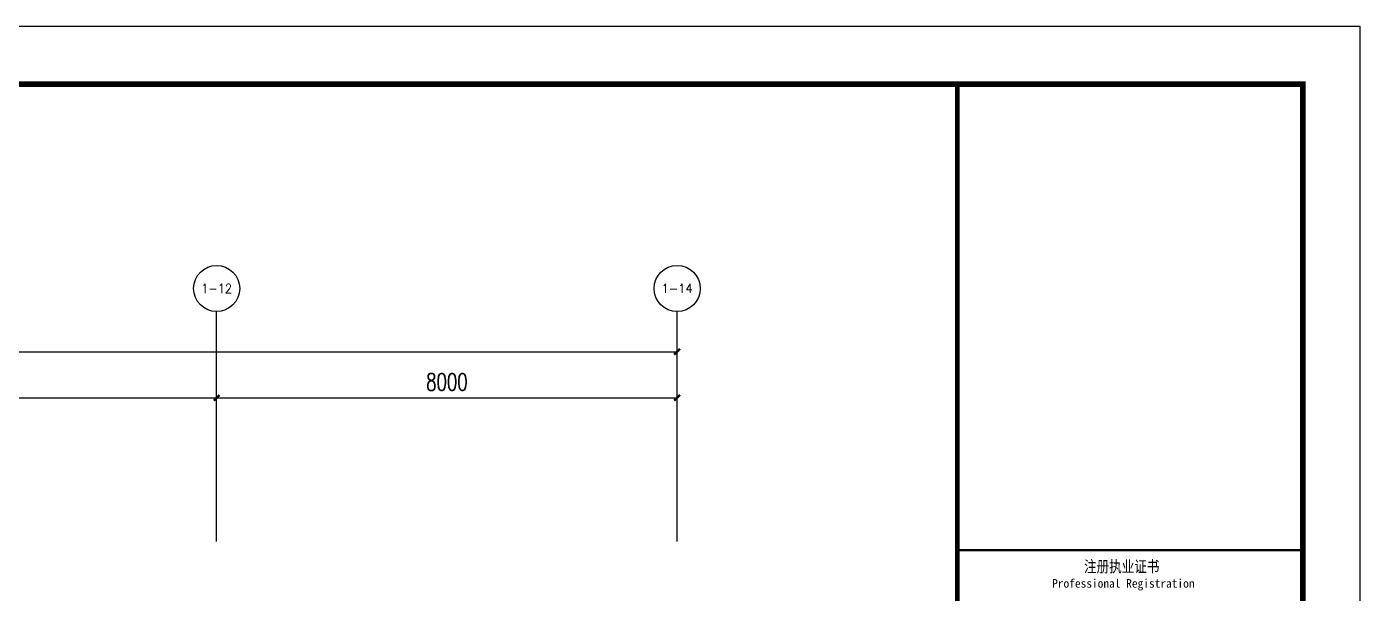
# Model space of a CAD drawing. Extents: x -6243262 to 3079315, y -2914302 to 172723.
# Drawn here: x -2017106 to -1993938, y -862430 to -852580 of the extents above; entities that cross this region are included whole.
import ezdxf
from ezdxf.enums import TextEntityAlignment as Align

# ---------------------------------------------------------------- set-up
doc = ezdxf.new("R2010")
doc.units = 0
doc.header["$LTSCALE"] = 1000
for name, color, linetype in [('AXIS', 3, 'Continuous'), ('AXIS_TEXT', 7, 'Continuous'), ('P-图框', 7, 'Continuous'), ('PUB_TITLE', 4, 'Continuous')]:
    doc.layers.add(name, color=color, linetype=linetype)
doc.styles.add('_TCH_AXIS', font='COMPLEX', dxfattribs={"bigfont": 'GBCBIG'})
doc.styles.add('_TCH_DIM_T3', font='SIMPLEX', dxfattribs={"width": 0.705882, "bigfont": 'GBCBIG'})
doc.styles.add('COMPLEX', font='COMPLEX')
doc.styles.add('STYLE-ARIAL', font='')
doc.styles.add('图签', font='', dxfattribs={"width": 0.66})
doc.styles.get('STYLE-ARIAL').set_extended_font_data('NSimSun')
doc.styles.get('图签').set_extended_font_data('SimSun')
doc.dimstyles.new('_TCH_ARCH&&100', dxfattribs={"dimtxt": 297.5, "dimasz": 100, "dimexe": 250, "dimexo": 300, "dimgap": 126.25, "dimtad": 1, "dimdec": 0, "dimzin": 0, "dimdsep": 46, "dimtxsty": '_TCH_DIM_T3', "dimblk": 'ARCHTICK', "dimcen": 0.09, "dimclrt": 7, "dimazin": 2, "dimtfac": 1, "dimtdec": 0, "dimtix": 1, "dimtmove": 2, "dimatfit": 3, "dimfxl": 0, "dimtolj": 1, "dimtzin": 0, "dimarcsym": 0})

# ---------------------------------------------------------------- blocks, each defined once
blk = doc.blocks.new('TQ-A2')
at = {"layer": 'P-图框'}
for points, const_width in [([(-6000, 40000), (-6000, 0)], 80), ([(-6000, 31900), (0, 31900)], 40)]:
    blk.add_lwpolyline(points, dxfattribs=dict(at, const_width=const_width))
blk.add_lwpolyline([(-6000, 31900), (-6000, 0), (0, 0), (0, 31900)], close=True, dxfattribs=at)
for s, height, style, width, p in [('注册执业证书', 200, '图签', 0.8, (-3145, 31616)), ('Professional Registration', 150, 'STYLE-ARIAL', 0.97, (-3117, 31323))]:
    blk.add_text(s, height=height, dxfattribs=dict(at, style=style, width=width)).set_placement(p, align=Align.MIDDLE_CENTER)
blk = doc.blocks.new('_AXISO')
at = {"color": 0}
blk.add_circle((0, 0), 0.5, dxfattribs=at)
at = {"layer": 'AXIS_TEXT', "color": 0, "style": 'COMPLEX', "width": 1.041667}
blk.add_attdef('A', text='', height=0.56, dxfattribs=at).set_placement((-0.25, -0.28), (0.25, -0.28), align=Align.FIT)
blk = doc.blocks.new('_ArchTick')
at = {"color": 0, "linetype": 'ByBlock', "const_width": 0.4}
blk.add_lwpolyline([(-0.5, -0.5), (0.5, 0.5)], dxfattribs=at)
blk = doc.blocks.new('*D68')
at = {"layer": 'AXIS', "color": 0, "lineweight": -2, "transparency": 16777216}
for p, q in [((1297695, -767052), (1297695, -763802)), ((1337695, -767052), (1337695, -763802)), ((1297695, -764052), (1337695, -764052))]:
    blk.add_line(p, q, dxfattribs=at)
at = {"layer": 'Defpoints', "color": 0, "transparency": 16777216}
for p in [(1337695, -764052), (1297695, -767352), (1337695, -767352)]:
    blk.add_point(p, dxfattribs=at)
at = {"layer": 'AXIS', "color": 0, "lineweight": -2, "transparency": 16777216, "xscale": 100, "yscale": 100, "zscale": 100, "rotation": 180}
blk.add_blockref('_ArchTick', (1297695, -764052), dxfattribs=at)
at = {"layer": 'AXIS', "color": 0, "lineweight": -2, "transparency": 16777216, "xscale": 100, "yscale": 100, "zscale": 100}
blk.add_blockref('_ArchTick', (1337695, -764052), dxfattribs=at)
at = {"layer": 'AXIS', "color": 7, "transparency": 16777216, "insert": (1317695, -763777), "char_height": 297.5, "attachment_point": 5, "style": '_TCH_DIM_T3'}
blk.add_mtext('\\A1;40000', dxfattribs=at)
blk = doc.blocks.new('*D69')
at = {"layer": 'AXIS', "color": 0, "lineweight": -2, "transparency": 16777216}
for p, q in [((1329695, -767052), (1329695, -764602)), ((1337695, -767052), (1337695, -764602)), ((1329695, -764852), (1337695, -764852))]:
    blk.add_line(p, q, dxfattribs=at)
at = {"layer": 'Defpoints', "color": 0, "transparency": 16777216}
for p in [(1337695, -764852), (1329695, -767352), (1337695, -767352)]:
    blk.add_point(p, dxfattribs=at)
at = {"layer": 'AXIS', "color": 0, "lineweight": -2, "transparency": 16777216, "xscale": 100, "yscale": 100, "zscale": 100, "rotation": 180}
blk.add_blockref('_ArchTick', (1329695, -764852), dxfattribs=at)
at = {"layer": 'AXIS', "color": 0, "lineweight": -2, "transparency": 16777216, "xscale": 100, "yscale": 100, "zscale": 100}
blk.add_blockref('_ArchTick', (1337695, -764852), dxfattribs=at)
at = {"layer": 'AXIS', "color": 7, "transparency": 16777216, "insert": (1333695, -764577), "char_height": 297.5, "attachment_point": 5, "style": '_TCH_DIM_T3'}
blk.add_mtext('\\A1;8000', dxfattribs=at)
blk = doc.blocks.new('*D70')
at = {"layer": 'AXIS', "color": 0, "lineweight": -2, "transparency": 16777216}
for p, q in [((1321695, -767052), (1321695, -764602)), ((1329695, -767052), (1329695, -764602)), ((1321695, -764852), (1329695, -764852))]:
    blk.add_line(p, q, dxfattribs=at)
at = {"layer": 'Defpoints', "color": 0, "transparency": 16777216}
for p in [(1329695, -764852), (1321695, -767352), (1329695, -767352)]:
    blk.add_point(p, dxfattribs=at)
at = {"layer": 'AXIS', "color": 0, "lineweight": -2, "transparency": 16777216, "xscale": 100, "yscale": 100, "zscale": 100, "rotation": 180}
blk.add_blockref('_ArchTick', (1321695, -764852), dxfattribs=at)
at = {"layer": 'AXIS', "color": 0, "lineweight": -2, "transparency": 16777216, "xscale": 100, "yscale": 100, "zscale": 100}
blk.add_blockref('_ArchTick', (1329695, -764852), dxfattribs=at)
at = {"layer": 'AXIS', "color": 7, "transparency": 16777216, "insert": (1325695, -764577), "char_height": 297.5, "attachment_point": 5, "style": '_TCH_DIM_T3'}
blk.add_mtext('\\A1;8000', dxfattribs=at)
blk = doc.blocks.new('11')
at = {"layer": 'AXIS', "color": 8}
for p, q in [((1329695.1, -767352.2), (1329695.1, -763352.2)), ((1337695.1, -767352.2), (1337695.1, -763352.2))]:
    blk.add_line(p, q, dxfattribs=at)
ref = blk.add_blockref('_AXISO', (1329695.1, -762952.2), dxfattribs=dict(at, xscale=800, yscale=800, zscale=800))
ref.add_attrib('A', '1-12', dxfattribs={"layer": 'AXIS_TEXT', "height": 160.91, "style": '_TCH_AXIS'}).set_placement((1329426.9, -763032.6), (1329963.3, -763032.6), align=Align.FIT)
ref = blk.add_blockref('_AXISO', (1337695.1, -762952.2), dxfattribs=dict(at, xscale=800, yscale=800, zscale=800))
ref.add_attrib('A', '1-14', dxfattribs={"layer": 'AXIS_TEXT', "height": 156.8, "style": '_TCH_AXIS'}).set_placement((1337426.3, -763030.6), (1337963.9, -763030.6), align=Align.FIT)
for p1, p2, distance, picture, middle in [((1297695.1, -767352.2), (1337695.1, -767352.2), 3300, '*D68', (1317695.1, -763777.2)), ((1321695.1, -767352.2), (1329695.1, -767352.2), 2500, '*D70', (1325695.1, -764577.2)), ((1329695.1, -767352.2), (1337695.1, -767352.2), 2500, '*D69', (1333695.1, -764577.2))]:
    dim = blk.add_aligned_dim(p1=p1, p2=p2, distance=distance, dimstyle='_TCH_ARCH&&100', dxfattribs=at)
    dim.commit()
    dim.dimension.update_dxf_attribs({"geometry": picture, "text_midpoint": middle})

msp = doc.modelspace()

# ---------------------------------------------------------------- linework, layer by layer
at = {"layer": 'PUB_TITLE'}
msp.add_lwpolyline([(-2053338.4, -894579.6), (-1993938.4, -894579.6), (-1993938.4, -852579.6), (-2053338.4, -852579.6)], close=True, dxfattribs=at)
at = {"layer": 'PUB_TITLE', "const_width": 100}
msp.add_lwpolyline([(-2051838.4, -893579.6), (-1994938.4, -893579.6), (-1994938.4, -853579.6), (-2051838.4, -853579.6)], close=True, dxfattribs=at)

# ---------------------------------------------------------------- block references
msp.add_blockref('11', (-3343501, -94178.5))
at = {"layer": 'P-图框'}
msp.add_blockref('TQ-A2', (-1994938.4, -893579.6), dxfattribs=at)

doc.saveas('drawing.dxf')
